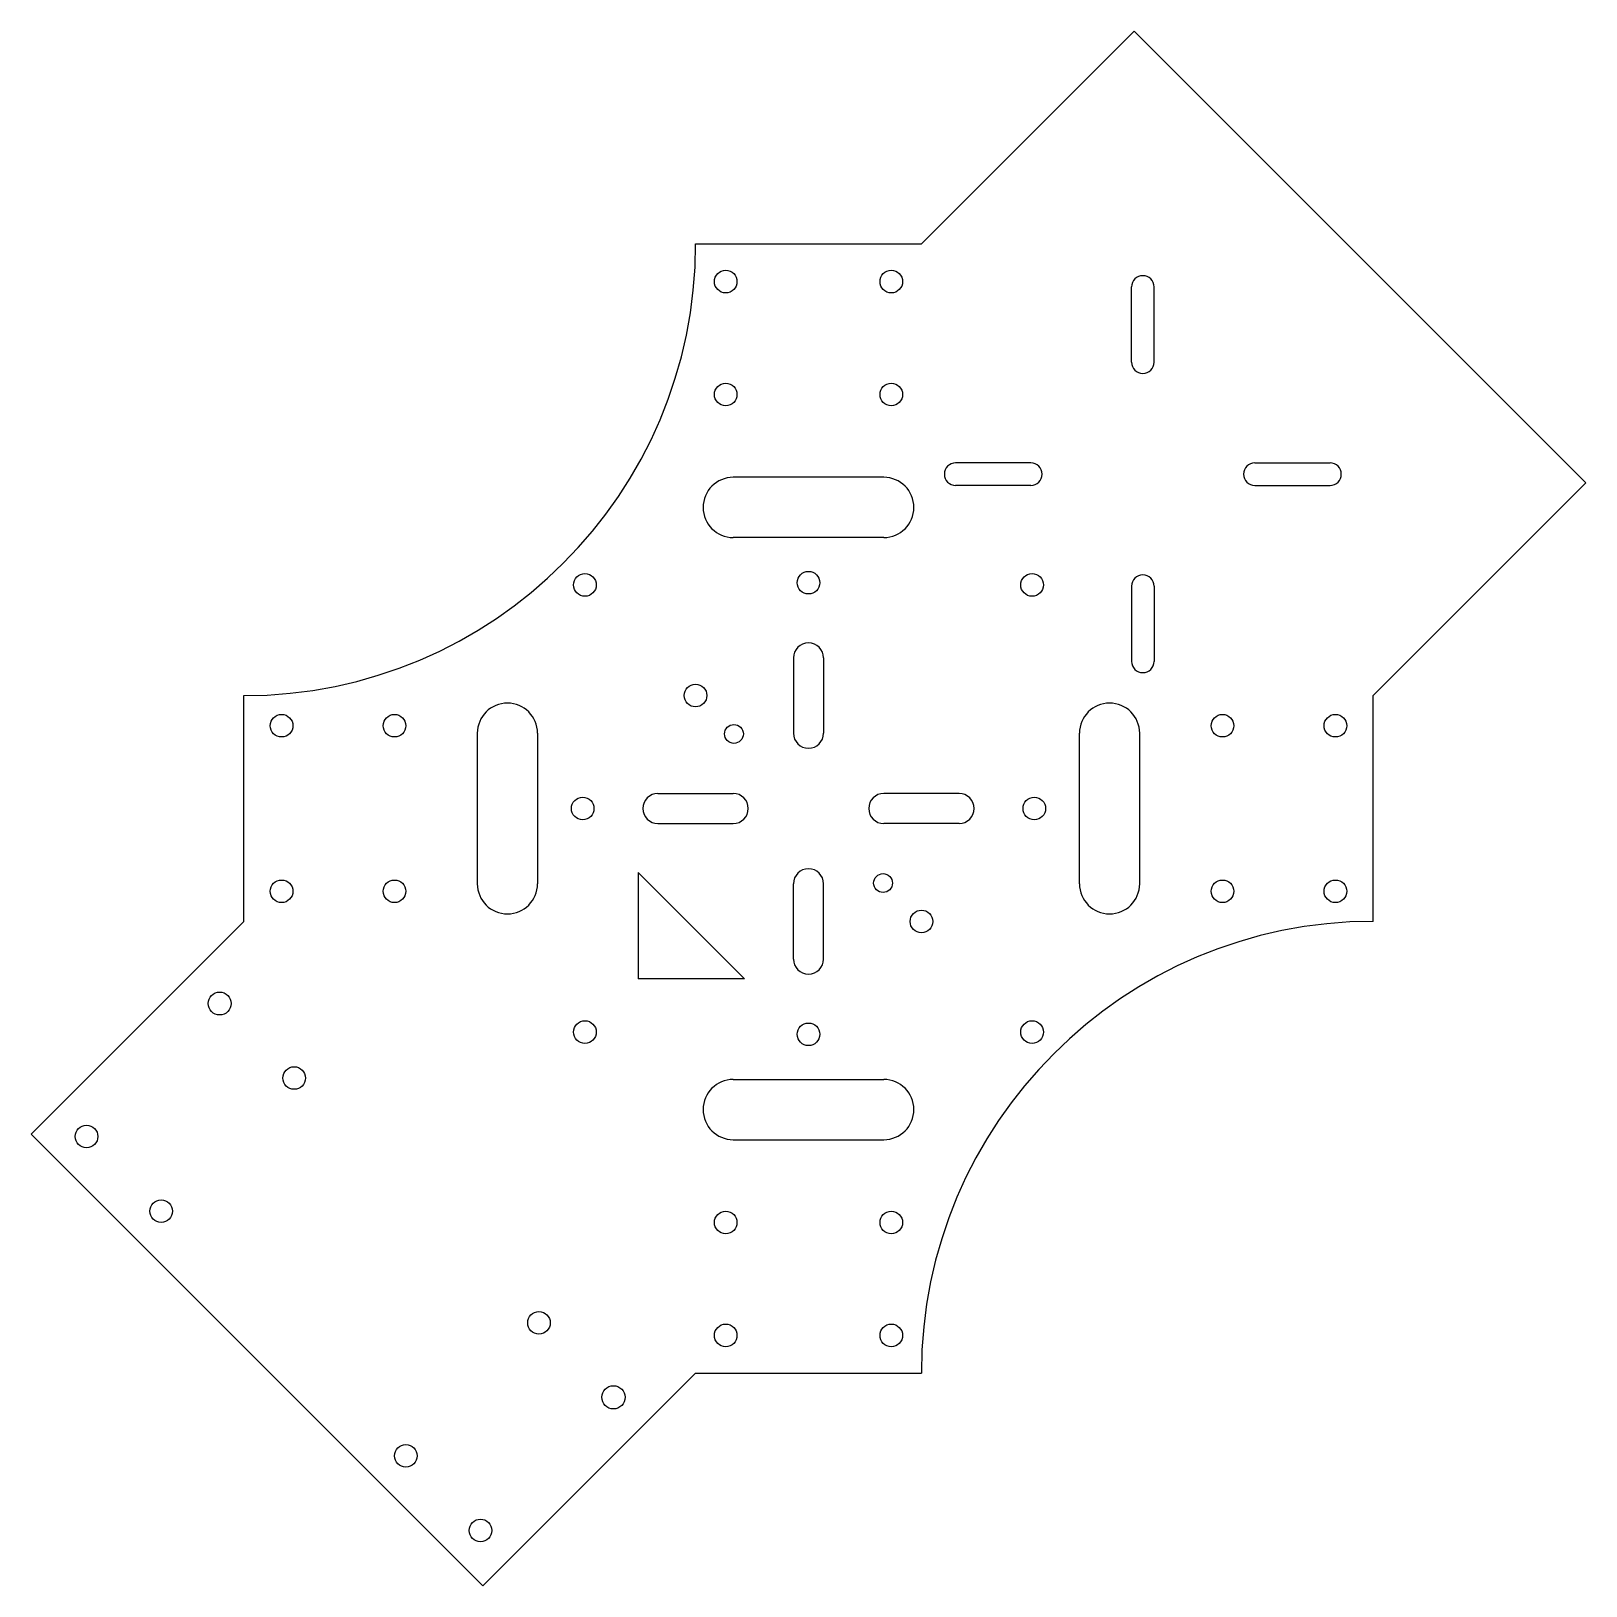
# Model space of a CAD drawing. Header units: millimetres. Extents: x -103 to 103, y -103 to 103.
import ezdxf

# ---------------------------------------------------------------- set-up
doc = ezdxf.new("R2010")
doc.units = ezdxf.units.MM

msp = doc.modelspace()

# ---------------------------------------------------------------- linework, layer by layer
at = {"color": 7, "linetype": 'Continuous', "lineweight": 25}
for p, q in [((15, 75), (43.28, 103.28)), ((103.28, 43.28), (43.28, 103.28)), ((-15, 75), (15, 75)), ((42.92, 59.29), (42.92, 69.29)), ((45.92, 59.29), (45.92, 69.29)), ((29.55, 45.92), (19.55, 45.92)), ((59.29, 45.92), (69.29, 45.92)), ((10, 44), (-10, 44)), ((29.55, 42.92), (19.55, 42.92)), ((59.29, 42.92), (69.29, 42.92)), ((75, 15), (103.28, 43.28)), ((10, 36), (-10, 36)), ((42.92, 29.55), (42.92, 19.55)), ((45.92, 29.55), (45.92, 19.55)), ((-2, 20), (-2, 10)), ((2, 20), (2, 10)), ((-75, -15), (-75, 15)), ((75, -15), (75, 15)), ((-44, 10), (-44, -10)), ((-36, 10), (-36, -10)), ((36, -10), (36, 10)), ((44, -10), (44, 10)), ((-20, 2), (-10, 2)), ((20, 2), (10, 2)), ((-20, -2), (-10, -2)), ((20, -2), (10, -2)), ((-22.63, -8.49), (-22.63, -22.63)), ((-8.49, -22.63), (-22.63, -8.49)), ((-2, -20), (-2, -10)), ((2, -20), (2, -10)), ((-75, -15), (-103.28, -43.28)), ((-8.49, -22.63), (-22.63, -22.63)), ((-10, -36), (10, -36)), ((-103.28, -43.28), (-43.28, -103.28)), ((-10, -44), (10, -44)), ((-15, -75), (-43.28, -103.28)), ((-15, -75), (15, -75))]:
    msp.add_line(p, q, dxfattribs=at)
for centre, radius in [((-11, 70), 1.5), ((11, 70), 1.5), ((-11, 55), 1.5), ((11, 55), 1.5), ((-29.7, 29.7), 1.5), ((0, 30), 1.5), ((29.7, 29.7), 1.5), ((-15, 15), 1.5), ((-70, 11), 1.5), ((-55, 11), 1.5), ((55, 11), 1.5), ((70, 11), 1.5), ((-9.9, 9.9), 1.25), ((-30, 0), 1.5), ((30, 0), 1.5), ((-70, -11), 1.5), ((-55, -11), 1.5), ((9.9, -9.9), 1.25), ((55, -11), 1.5), ((70, -11), 1.5), ((15, -15), 1.5), ((-78.23, -25.91), 1.52), ((-29.7, -29.7), 1.5), ((0, -30), 1.5), ((29.7, -29.7), 1.5), ((-68.33, -35.81), 1.5), ((-95.91, -43.59), 1.5), ((-86.01, -53.49), 1.5), ((-11, -55), 1.5), ((11, -55), 1.5), ((-35.81, -68.33), 1.5), ((-11, -70), 1.5), ((11, -70), 1.5), ((-25.91, -78.23), 1.54), ((-53.49, -86.01), 1.5), ((-43.59, -95.91), 1.5)]:
    msp.add_circle(centre, radius, dxfattribs=at)
for centre, radius, start, end in [((-75, 75), 60, 270, 0), ((44.42, 69.29), 1.5, 0, 180), ((44.42, 59.29), 1.5, 180, 0), ((19.55, 44.42), 1.5, 90, 270), ((29.55, 44.42), 1.5, 270, 90), ((59.29, 44.42), 1.5, 90, 270), ((69.29, 44.42), 1.5, 270, 90), ((-10, 40), 4, 90, 270), ((10, 40), 4, 270, 90), ((44.42, 29.55), 1.5, 0, 180), ((0, 20), 2, 0, 180), ((44.42, 19.55), 1.5, 180, 0), ((-40, 10), 4, 0, 180), ((40, 10), 4, 0, 180), ((0, 10), 2, 180, 0), ((-20, 0), 2, 90, 270), ((-10, 0), 2, 270, 90), ((10, 0), 2, 90, 270), ((20, 0), 2, 270, 90), ((0, -10), 2, 0, 180), ((-40, -10), 4, 180, 0), ((40, -10), 4, 180, 0), ((75, -75), 60, 90, 180), ((0, -20), 2, 180, 0), ((-10, -40), 4, 90, 270), ((10, -40), 4, 270, 90)]:
    msp.add_arc(centre, radius, start, end, dxfattribs=at)

doc.saveas('drawing.dxf')
